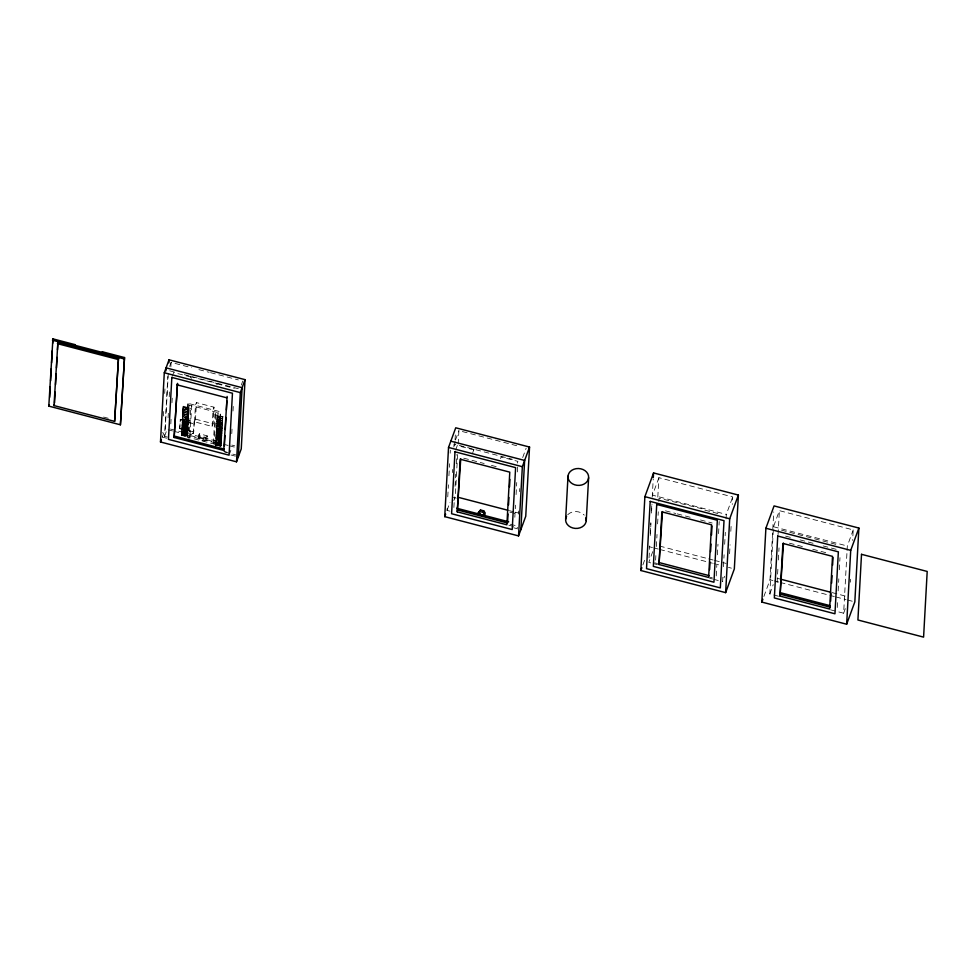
<?xml version="1.0" encoding="UTF-8"?>
<svg xmlns="http://www.w3.org/2000/svg" width="976" height="976" viewBox="0 0 976 976"><rect width="100%" height="100%" fill="white"/><g stroke="black" fill="none" stroke-linecap="round" stroke-linejoin="round"><path stroke-width="0.73" stroke-dasharray="4.88 3.66" d="M166.676 438.212L162.284 437.065L162.541 432.551M163.443 416.008L163.687 411.494M164.688 393.438L164.932 388.924M167.482 437.077L164.566 436.321L167.848 376.407M168.287 373.357L165.225 429.037L162.284 437.065M168.079 417.801L168.323 413.299M169.226 396.829L169.556 390.839M170.873 366.878L171.117 362.377L191.589 367.72M170.824 423.865L171.068 419.338M171.983 402.722L172.24 398.196M179.706 428.696L180.34 419.302L188.588 421.461L187.965 430.843L179.706 428.696L180.34 419.302M181.426 434.32L181.792 432.771L187.294 434.21L187.258 434.869L186.928 435.76L181.426 434.32L181.792 432.771M181.524 432.673L181.89 431.111L187.38 432.551L187.343 433.21L187.026 434.1L181.524 432.673L181.89 431.111M181.609 431.014L181.975 429.464L187.477 430.892L187.441 431.551L187.111 432.453L181.609 431.014L181.975 429.464M182.061 427.805L181.707 429.355L182.061 427.805L187.563 429.233L187.209 430.794M181.792 427.708L182.158 426.146L187.66 427.586L187.624 428.244L187.294 429.135L181.792 427.708L182.158 426.146M187.746 425.926L187.38 427.476L181.89 426.048L182.244 424.487L187.746 425.926L187.709 426.585L182.207 425.158L182.244 424.487M181.975 424.389L182.341 422.84L187.843 424.267L187.807 424.938L187.477 425.829L181.975 424.389L182.341 422.84M182.061 422.73L182.427 421.181L187.929 422.62L187.892 423.279L187.563 424.17L182.061 422.73L182.427 421.181M182.158 421.083L182.195 420.412L187.697 421.852L188.026 420.961L182.524 419.521L182.158 421.083L187.66 422.51L188.026 420.961M182.244 419.424L182.61 417.862L182.244 419.424L187.746 420.863L188.075 419.961L188.112 419.302L182.341 417.765L182.707 416.215L182.341 417.765M182.427 416.105L182.793 414.556L182.427 416.105L188.197 417.643L187.843 419.204M182.524 414.458L182.89 412.897L182.524 414.458L188.295 415.996L187.929 417.545M182.61 412.799L182.976 411.25L182.61 412.799L188.38 414.336L188.026 415.886M182.707 411.14L183.061 409.591L182.707 411.14L188.478 412.677L188.112 414.239M182.793 409.493L183.159 407.931L182.793 409.493L188.563 411.018L188.209 412.58M182.89 407.834L182.927 407.175L188.417 408.602L188.746 407.712L183.244 406.272L182.89 407.834L188.661 409.371L188.295 410.92M181.67 435.089L181.707 434.43L187.197 435.857L187.172 436.528L181.67 435.089L181.341 435.979L184.086 436.699M182.488 420.18L182.524 419.521M183.244 406.272L183.207 406.943L188.71 408.371L188.38 409.261M188.039 403.344L185.794 436.638L188.039 403.344L220.454 411.799L218.209 445.093L187.27 437.028M181.707 434.43L181.377 435.32L186.88 436.76L188.466 407.858L189.442 405.174L187.685 437.138M190.235 376.175L190.198 376.834L173.643 372.515L172.337 376.089M188.71 408.371L188.746 407.712M187.563 432.27L188.771 420.558L194.261 421.986L193.724 431.929L193.065 433.71L187.563 432.27L188.771 420.558M188.905 440.383L190.662 408.432L191.65 405.748L189.893 437.712M193.065 433.71L194.261 421.986M194.529 421.827L195.444 405.272L196.42 402.6L214.025 407.187L213.122 423.743L212.134 426.427L194.529 421.827L195.517 419.155L196.42 402.6M198.897 438.285L199.458 433.82L207.156 435.833C210.328 444.617 194.102 440.444 199.458 433.82M199.714 439.212L199.897 435.894L199.128 434.71M205.216 440.64L205.399 437.333L199.897 435.894M206.644 440.042L207.156 435.833M212.134 426.427L213.049 409.871L214.025 407.187M213.341 443.677L214.94 414.763L215.916 412.079L214.159 444.043M217.746 383.348L217.709 384.007L234.264 388.326M215.379 447.289L217.136 415.337L218.112 412.653L216.355 444.617M215.842 443.995L215.879 443.336L221.381 444.775L221.345 445.434L221.015 446.325L215.513 444.897L215.842 443.995L221.345 445.434M215.928 442.348L215.964 441.677L221.467 443.116L221.43 443.775L221.101 444.678L215.598 443.238L215.928 442.348L221.43 443.775M216.025 440.688L216.062 440.03L221.552 441.457L221.515 442.128L221.198 443.019L215.696 441.579L216.025 440.688L221.515 442.128M216.111 439.029L216.147 438.37L221.65 439.81L221.613 440.469L216.111 439.029L215.781 439.92L221.284 441.359L221.65 439.81M216.208 437.382L216.245 436.711L221.735 438.151L221.698 438.81L221.381 439.7L215.879 438.273L216.208 437.382L221.698 438.81M216.294 435.723L216.33 435.064L221.833 436.492L221.796 437.15L221.467 438.053L215.964 436.614L216.294 435.723L221.796 437.15M216.379 434.064L216.416 433.405L221.918 434.832L221.881 435.503L221.564 436.394L216.062 434.954L216.379 434.064L221.881 435.503M216.477 432.405L216.513 431.746L222.016 433.185L221.979 433.844L221.65 434.735L216.147 433.307L216.477 432.405L221.979 433.844M216.562 430.758L216.599 430.087L222.101 431.526L222.064 432.185L221.735 433.076L216.245 431.648L216.562 430.758L222.064 432.185M216.66 429.098L216.696 428.44L222.199 429.867L222.162 430.538L221.833 431.429L216.33 429.989L216.66 429.098L222.162 430.538M216.745 427.439L216.782 426.78L222.284 428.22L222.247 428.879L221.918 429.769L216.416 428.33L216.745 427.439L222.247 428.879M216.843 425.78L216.879 425.121L222.382 426.561L222.345 427.22L216.843 425.78L216.513 426.683L222.016 428.11L222.382 426.561M216.928 424.133L216.965 423.462L222.467 424.902L222.43 425.56L222.101 426.463L216.599 425.024L216.928 424.133L222.43 425.56M217.026 422.474L217.062 421.815L222.552 423.242L222.516 423.913L222.199 424.804L216.696 423.364L217.026 422.474L222.516 423.913M222.613 422.254L217.111 420.815L217.148 420.156L216.782 421.705L222.284 423.145L222.613 422.254L222.65 421.595L216.879 420.058L217.245 418.497L216.916 419.387L222.418 420.827L222.382 421.486L222.735 419.936L216.965 418.399L217.331 416.85L217.001 417.74L222.504 419.168L222.467 419.839L222.833 418.277L217.062 416.74L217.416 415.19L222.918 416.618L222.565 418.179L222.918 416.618M218.209 445.093L220.454 411.799M221.015 446.325L221.381 444.775M221.101 444.678L221.467 443.116M221.198 443.019L221.552 441.457M221.284 441.359L221.32 440.701L215.818 439.261L216.147 438.37M221.381 439.7L221.735 438.151M221.467 438.053L221.833 436.492M221.564 436.394L221.918 434.832M221.65 434.735L222.016 433.185M221.735 433.076L222.101 431.526M221.833 431.429L222.199 429.867M221.918 429.769L222.284 428.22M222.016 428.11L222.052 427.451L216.55 426.012L216.879 425.121M222.101 426.463L222.467 424.902M222.199 424.804L222.552 423.242M222.284 423.145L222.65 421.595M231.776 433.649L232.02 429.111M233.02 410.994L233.264 406.455M449.912 511.156L447.02 510.399L447.191 507.386M447.764 496.857L448.423 484.816M448.923 475.788L449.582 463.746M450.168 453.218L450.326 450.204M452.449 472.567L452.62 469.493M453.852 447.032L454.011 444.031L512.461 459.281M454.731 445.849L454.987 441.335M455.06 439.822L455.389 433.808M453.877 507.483L454.462 496.906M455.036 486.341L455.707 474.251M456.28 463.673L456.78 454.621M457.598 454.596L455.292 496.54L453.828 500.554M458.171 444.117L458.915 430.636L517.365 445.886M472.616 453.218L473.872 449.216L473.055 451.449M514.828 517.256L515.487 505.178M516.072 494.6L516.731 482.522M517.317 471.945L517.731 464.393M518.341 514.132L518.512 510.997M519.586 491.611L519.757 488.537M650.248 533.225L650.833 522.672M651.492 510.619L651.822 504.58M652.236 497.052L653.237 478.96M649.04 557.894L649.699 545.95M650.272 535.495L650.931 523.539M651.504 513.083L651.992 504.116M657.812 497.101L658.885 477.679L732.708 496.943L732.293 504.409M655.616 560.126L655.86 555.6M656.36 546.536L657.031 534.445M657.604 523.88L658.275 511.79M658.837 501.505L659.02 498.199L703.11 509.033L703.074 509.692L718.251 513.657M716.238 575.95L716.811 565.372M717.397 554.807L717.97 544.23M718.556 533.652L719.214 521.574M722.862 577.158L722.618 581.647L724.582 576.267M723.436 566.702L724.094 554.758M724.668 544.291L725.327 532.347M726.059 518.903L726.303 514.413L732.708 496.943M729.584 553.709L730.072 544.754M730.817 531.31L731.219 523.831M763.879 596.507L770.003 579.768L773.736 511.936M778.494 596.226L769.808 593.957L773.504 526.735L779.385 510.655L853.207 529.919L852.634 540.387M778.067 534.567L779.385 510.655M777.128 582.648L777.872 569.057M778.372 559.992L779.031 547.902M837.249 607.523L837.579 601.484M838.152 590.907L838.823 578.829M839.323 569.764L839.982 557.686M830.6 609.829L843.63 613.221L846.997 551.977M847.07 550.476L847.327 545.999L853.207 529.919M850.328 582.208L850.499 579.232M216.587 384.41L217.062 383.58L217.538 384.239M169.653 366.403L171.117 362.377M164.566 436.321L167.006 429.623M181.89 426.048L182.207 425.158M188.661 409.371L188.331 410.262L182.829 408.822M188.563 411.018L188.246 411.921L182.744 410.481M188.478 412.677L188.148 413.568L182.646 412.14M188.38 414.336L188.063 415.227L182.561 413.787M188.295 415.996L187.965 416.886L182.463 415.447M188.197 417.643L187.88 418.545L182.378 417.106M188.112 419.302L187.782 420.192L182.28 418.765M187.929 422.62L187.599 423.511L182.097 422.071M187.843 424.267L187.514 425.158L182.012 423.73M187.66 427.586L187.331 428.476L181.829 427.037M187.563 429.233L187.246 430.135L181.743 428.696M187.477 430.892L187.148 431.782L181.646 430.355M187.063 433.442L187.38 432.551M187.294 434.21L186.965 435.101L181.463 433.661M186.88 436.76L187.197 435.857M217.416 415.19L217.099 416.081L222.601 417.521M217.062 421.815L216.733 422.706L222.235 424.145M216.965 423.462L216.635 424.365L222.138 425.792M216.782 426.78L216.452 427.671L221.955 429.111M216.696 428.44L216.367 429.33L221.869 430.758M216.599 430.087L216.282 430.989L221.772 432.417M216.513 431.746L216.184 432.636L221.686 434.076M216.416 433.405L216.099 434.296L221.601 435.735M216.33 435.064L216.001 435.955L221.503 437.382M216.245 436.711L215.916 437.602L221.418 439.041M222.504 419.168L222.833 418.277M222.418 420.827L222.735 419.936M215.733 440.92L216.062 440.03M215.964 441.677L215.635 442.579L221.137 444.007M215.879 443.336L215.55 444.226L221.052 445.666M241.267 385.081L242.743 381.067M229.555 453.828L230.861 450.265M455.487 440.005L458.915 430.636M455.646 450.021L457.28 445.556L473.836 449.875M447.02 510.399L449.96 502.359M500.554 458.622L501.371 456.39L501.335 457.049L517.89 461.367L517.073 463.6M522.697 457.549L526.137 448.179M658.885 477.679L652.493 495.149L726.303 514.413M642.867 564.921L645.429 557.955M652.737 551.635L648.796 562.383L657.482 564.653M769.808 593.957L773.236 584.587M843.63 613.221L845.594 607.865M206.79 436.809L205.399 437.333M190.296 377.212L190.796 376.687L217.197 383.58M198.897 369.623L209.12 372.295M210.584 372.673L238.351 379.92M773.504 526.735L847.327 545.999M781.471 530.151L839.201 545.218M169.641 370.795L176.949 372.698M184.257 374.613L238.339 388.729M785.619 536.129L792.829 538.008M800.052 539.899L815.924 544.035M823.134 545.926L839.018 550.061M463.734 458.171L484.169 463.502M491.465 465.406L498.76 467.321M665.473 510.826L675.697 513.486M677.149 513.864L690.288 517.292M700.5 519.964L712.175 523.014M789.413 543.168L802.54 546.597M812.752 549.256L825.891 552.684M187.551 404.674L219.954 413.141M188.466 407.858L190.662 408.432M214.94 414.763L217.136 415.337M217.38 415.849L222.882 417.289M183.122 408.59L188.624 410.03M217.294 417.508L222.796 418.936M183.024 410.249L188.527 411.689M217.209 419.168L222.699 420.595M182.939 411.909L188.441 413.336M216.818 421.046L222.321 422.486M182.854 413.568L188.344 414.995M182.756 415.215L188.258 416.654M195.517 419.155L213.122 423.743M182.671 416.874L188.173 418.314M182.573 418.533L188.075 419.961M180.206 419.668L188.453 421.815M188.112 422.34L193.614 423.779M659.532 546.048L707.295 558.504M708.747 558.882L713.09 560.017M714.53 560.395L726.12 563.42M182.39 421.839L187.892 423.279M777.14 578.268L780.031 579.024M832.138 592.615L846.619 596.397M182.305 423.499L187.807 424.938M649.504 546.78L652.432 547.548M653.896 547.926L658.288 549.073M659.739 549.451L712.395 563.201M713.859 563.579L719.702 565.104M728.474 567.398L731.402 568.154M509.362 510.655L513.742 511.79M515.206 512.18L518.134 512.937M181.926 425.39L187.416 426.817M770.003 579.768L772.931 580.525M774.395 580.915L778.787 582.05M780.251 582.44L828.502 595.031M829.966 595.409L834.358 596.556M835.822 596.934L846.058 599.606M847.522 599.996L853.366 601.521M453.376 497.382L456.268 498.138M509.814 512.107L517.06 513.998M182.122 426.805L187.624 428.244M182.024 428.464L187.526 429.904M179.84 428.33L193.724 431.929M181.939 430.123L187.441 431.551M181.853 431.782L187.343 433.21M170.422 429.05L221.576 442.396M231.812 445.068L234.74 445.825M199.275 437.138L206.973 439.139M168.153 429.794L172.532 430.941M173.996 431.319L222.247 443.909M223.699 444.3L228.091 445.434M229.555 445.825L235.399 447.35M181.756 433.429L187.258 434.869M186.282 435.296L218.697 443.763M215.781 444.995L221.284 446.435M103.554 417.045L109.324 418.545M510.375 524.246L517.683 526.149M654.64 562.81L657.519 563.567M709.479 577.121L712.37 577.877M508.85 525.186L517.609 527.479M223.772 451.339L226.993 452.181M709.589 578.243L712.48 579M713.932 579.378L718.275 580.513M224.48 451.961L236.18 455.011M513.608 527.772L517.939 528.907M230.995 454.999L235.387 456.146M190.796 376.687L191.308 378.481M567.69 514.779A10.333 8.43 3.1 0 1 584.234 515.121"/><path stroke-width="1.46" d="M102.468 351.799L101.943 353.8L102.468 351.799L124.525 357.558L120.414 424.804L48.8 406.114L52.911 338.867L74.969 344.626L74.444 346.626L74.969 344.626M49.703 397.281L50.276 386.801M50.606 380.811L51.264 368.818M51.594 362.828L52.253 350.848M52.667 343.357L52.911 338.867M53.997 405.577L57.889 342.308L118.499 358.119L114.607 421.388L53.997 405.577L54.485 404.235M54.571 402.722L55.144 392.145M55.559 384.593L56.144 374.028M56.474 367.976L57.059 357.411M57.474 349.859L57.889 342.308M114.607 421.388L118.499 358.119M120.414 424.804L124.525 357.558M160.491 441.982L164.297 372.759L169.031 359.815L245.049 379.652L241.243 448.875L236.509 461.819L160.491 441.982L161.394 439.529M165.92 370.868L166.091 367.854L242.109 387.692L238.303 456.902M168.86 362.828L169.031 359.815M174.131 437.48L177.51 383.483L174.131 437.48L223.748 450.424L224.236 449.082L174.619 436.138M223.748 450.424L227.127 396.427M224.395 446.081L224.98 435.54M225.31 429.525L225.968 417.496M226.383 409.969L226.883 400.941M236.509 461.819L240.316 392.608L245.049 379.652M444.739 516.646L448.533 447.435L455.731 427.793L529.541 447.057L525.747 516.267L518.549 535.909L444.739 516.646L445.654 514.145M457.268 511.851L460.16 459.196L509.777 472.152L506.886 524.807L457.268 511.851L460.733 458.915M508.032 513.986L507.544 523.014L457.927 510.07M508.533 504.97L508.947 497.443M509.521 486.914L509.936 479.387M518.549 535.909L522.355 466.699L529.541 447.057M520.842 529.663L524.637 460.44L450.827 441.176M565.641 519.195L568.008 476.142M586.247 520.83L588.613 477.776A10.333 8.43 3.1 0 0 573.827 469.273A10.333 8.43 3.1 0 0 572.497 483.828A10.333 8.43 3.1 0 0 588.613 477.776M640.829 570.509L644.88 496.65L653.566 472.933L738.381 495.064L734.33 568.923L725.644 592.639L640.829 570.509L641.854 567.715M653.322 477.459L653.566 472.933M659.007 564.506L661.899 511.851L711.516 524.795L708.625 577.45L659.007 564.506L662.472 511.57M709.613 569.642L710.028 562.127M710.601 551.599L711.016 544.071M711.516 535.043L712.004 526.015M725.644 592.639L729.706 518.793L738.381 495.064M761.841 602.082L765.892 528.236L774.066 505.91L858.88 528.053L854.83 601.899L846.656 624.225L761.841 602.082L762.866 599.301M780.019 596.08L782.923 543.425L832.528 556.369L829.637 609.036L780.019 596.08L783.484 543.144M830.625 601.228L831.04 593.701M831.613 583.172L832.028 575.657M832.601 565.116L833.016 557.601M846.656 624.225L850.718 550.366L858.88 528.053M48.8 406.114L49.288 404.772M478.313 512.79L480.546 510.021L483.73 510.851L485.218 512.925L484.669 514.437L482.986 515.682L479.814 514.852L478.313 512.79L480.546 510.021M479.814 514.852L480.375 513.339M484.669 514.437L483.169 512.376L483.73 510.851M482.986 515.682L483.547 514.169M74.932 345.284L102.431 352.458M52.423 340.209L74.481 345.955M101.98 353.141L124.037 358.9M644.88 496.65L729.706 518.793M765.892 528.236L850.718 550.366M57.389 343.637L118.011 359.461M164.297 372.759L240.316 392.608M448.533 447.435L522.355 466.699M177.022 384.825L226.639 397.769M781.483 579.402L830.698 592.249M458.22 497.309L507.898 510.265M479.997 511.546L483.169 512.376M456.768 508.24L508.716 521.794M780.959 592.835L830.027 605.645M659.666 562.713L709.284 575.669M780.678 594.299L830.295 607.243M585.868 517.841A10.333 8.43 3.1 0 1 575.181 528.406A10.333 8.43 3.1 0 1 566.568 516.304M171.849 377.419L168.445 439.359L229.067 455.17L232.459 393.243L171.849 377.419M454.987 451.803L451.595 513.73L512.205 529.553L515.609 467.626L454.987 451.803M650.199 501.408L646.515 568.63L720.325 587.894L724.021 520.672L650.199 501.408M656.726 504.446L653.334 566.385L713.944 582.196L717.348 520.269L656.726 504.446M777.738 536.031L774.346 597.959L834.956 613.782L838.36 551.843L777.738 536.031M861.515 554.319L857.916 619.992L923.589 637.133L927.2 571.448L861.515 554.319"/></g></svg>
